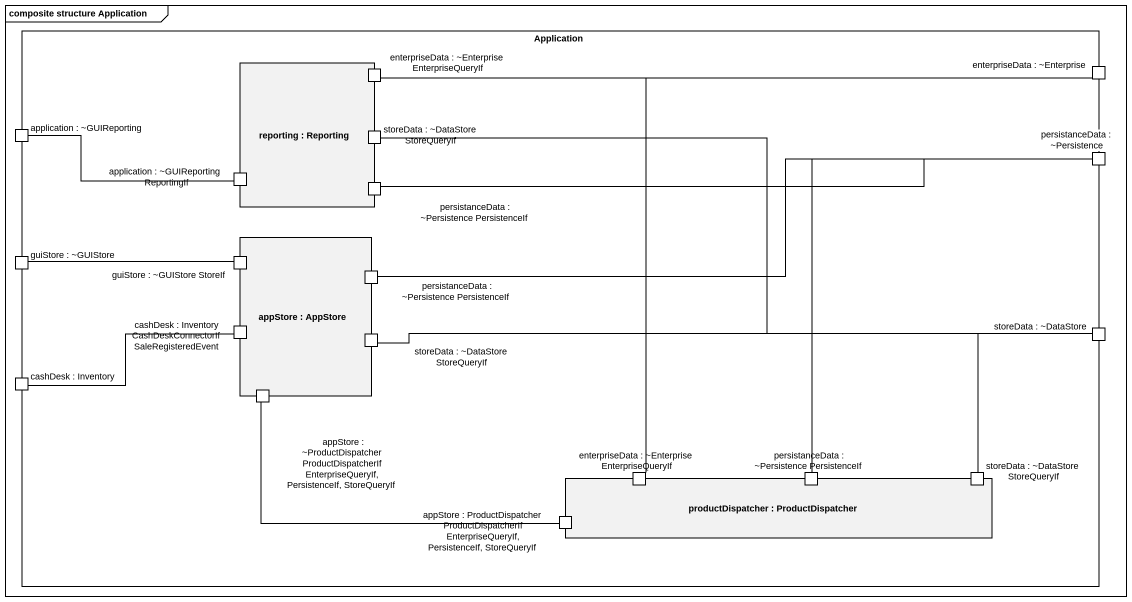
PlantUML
@startuml
mainframe composite structure Application
rectangle Application {
  rectangle "reporting : Reporting" as reporting {
    port "enterpriseData : ~Enterprise EnterpriseQueryIf" as enterpriseData_Enterprise
    port "storeData : ~DataStore StoreQueryIf" as storeData_DataStore
    port "application : ~GUIReporting ReportingIf" as application_GUIReporting_2
    port "persistanceData : ~Persistence PersistenceIf" as persistanceData_Persistence_2
  }
  port "enterpriseData : ~Enterprise" as enterpriseData_Enterprise_2
  port "application : ~GUIReporting" as application_GUIReporting
  port "persistanceData : ~Persistence" as persistanceData_Persistence
  rectangle "appStore : AppStore" as appStore {
    port "guiStore : ~GUIStore StoreIf" as guiStore_GUIStore_StoreIf
    port "persistanceData : ~Persistence PersistenceIf" as persistanceData_Persistence_3
    port "cashDesk : Inventory CashDeskConnectorIf SaleRegisteredEvent" as cashDesk_Inventory
    port "storeData : ~DataStore StoreQueryIf" as storeData_DataStore_2
    port "appStore : ~ProductDispatcher ProductDispatcherIf EnterpriseQueryIf, PersistenceIf, StoreQueryIf" as appStore_ProductDispatcher
  }
  port "guiStore : ~GUIStore" as guiStore_GUIStore
  port "storeData : ~DataStore" as storeData_DataStore_3
  port "cashDesk : Inventory" as cashDesk_Inventory_2
  rectangle "productDispatcher : ProductDispatcher" as productDispatcher {
    port "enterpriseData : ~Enterprise EnterpriseQueryIf" as enterpriseData_Enterprise_3
    port "persistanceData : ~Persistence PersistenceIf" as persistanceData_Persistence_4
    port "storeData : ~DataStore StoreQueryIf" as storeData_DataStore_4
    port "appStore : ProductDispatcher ProductDispatcherIf EnterpriseQueryIf, PersistenceIf, StoreQueryIf" as appStore_ProductDispatcher_2
  }
}
enterpriseData_Enterprise_2 -left- enterpriseData_Enterprise
enterpriseData_Enterprise_2 -- enterpriseData_Enterprise_3
application_GUIReporting -right- application_GUIReporting_2
persistanceData_Persistence -left- persistanceData_Persistence_2
persistanceData_Persistence -left- persistanceData_Persistence_3
persistanceData_Persistence -- persistanceData_Persistence_4
guiStore_GUIStore -right- guiStore_GUIStore_StoreIf
storeData_DataStore_3 -left- storeData_DataStore
storeData_DataStore_3 -left- storeData_DataStore_2
storeData_DataStore_3 -- storeData_DataStore_4
cashDesk_Inventory_2 -right- cashDesk_Inventory
appStore_ProductDispatcher_2 -left- appStore_ProductDispatcher
@enduml
